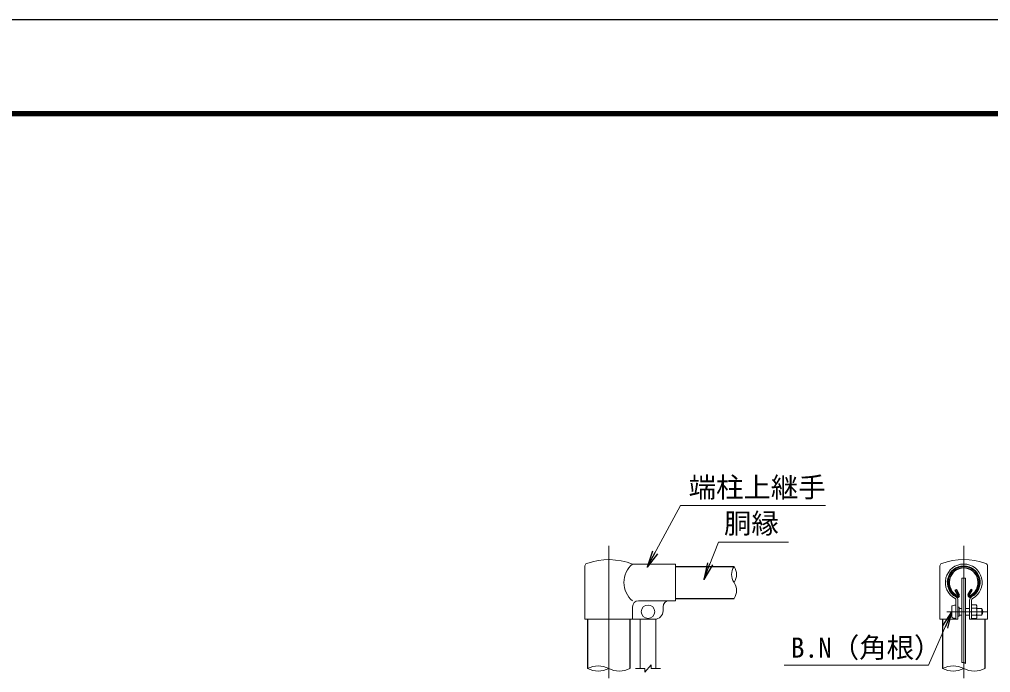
# Model space of a CAD drawing. Units: millimetres, scale not verified. Extents: x -4200 to 4200, y -2970 to 2970.
# Drawn here: x -364 to 1961, y 1407 to 2970 of the extents above; entities that cross this region are included whole.
import ezdxf
from ezdxf.enums import TextEntityAlignment as Align

# ---------------------------------------------------------------- set-up
doc = ezdxf.new("R2010")
doc.units = ezdxf.units.MM
doc.header["$LTSCALE"] = 10
doc.linetypes.add('USER1', pattern=[50.8, 31.75, -6.35, 6.35, -6.35])
for name, color, linetype, lineweight in [('0-1_D-BMK', 2, 'USER1', 13), ('0-2_D-STR1', 1, 'Continuous', 25), ('0-3_D-STR-DIM', 7, 'Continuous', 13), ('0-4_0', 7, 'Continuous', 25), ('0-B_D-STR3', 3, 'Continuous', 13), ('0-D_D-STR-TXT', 7, 'Continuous', 13), ('0-E_D-TTL', 7, 'Continuous', 25)]:
    doc.layers.add(name, color=color, linetype=linetype, lineweight=lineweight)
doc.styles.add('ＭＳ ゴシック', font='')
doc.styles.get('ＭＳ ゴシック').set_extended_font_data('MS Gothic')

# ---------------------------------------------------------------- blocks, each defined once
blk = doc.blocks.new('_Open')
at = {"layer": '0-4_0'}
blk.add_line((-10, 1.667), (0, 0), dxfattribs=at)
blk.add_lwpolyline([(-10, -1.667), (0, 0), (-10, 0)], dxfattribs=at)

msp = doc.modelspace()

# ---------------------------------------------------------------- linework, layer by layer
at = {"layer": '0-1_D-BMK'}
for p, q in [((1046.97, 1710.33), (1046.97, 572.33)), ((1896.97, 1710.33), (1896.97, 572.33)), ((1856.31, 1552.33), (1954.07, 1552.33))]:
    msp.add_line(p, q, dxfattribs=at)
at = {"layer": '0-2_D-STR1'}
for p, q in [((1206.97, 1660.33), (1346.97, 1660.33)), ((1876.6, 1603.73), (1879.38, 1605.33)), ((1886.4, 1593.17), (1879.38, 1605.33)), ((1907.53, 1593.17), (1914.55, 1605.33)), ((1917.33, 1603.73), (1914.55, 1605.33)), ((1206.97, 1584.13), (1346.97, 1584.13)), ((1883.62, 1591.57), (1876.6, 1603.73)), ((1910.31, 1591.57), (1917.33, 1603.73)), ((996.17, 1534.33), (996.17, 1416.33)), ((1097.77, 1534.33), (1097.77, 1416.33)), ((1846.17, 1534.33), (1846.17, 1416.33)), ((1947.77, 1534.33), (1947.77, 1416.33))]:
    msp.add_line(p, q, dxfattribs=at)
for centre, radius, start, end in [((1896.97, 1622.23), 38.1, 294.32478, 245.67522), ((1896.97, 1622.23), 34.89, 294.32478, 245.67522), ((1882.92, 1591.17), 4.01, 245.67522, 30), ((1882.92, 1591.17), 0.802, 245.67522, 30), ((1911.01, 1591.17), 4.01, 150, 294.32478), ((1911.01, 1591.17), 0.802, 150, 294.32478)]:
    msp.add_arc(centre, radius, start, end, dxfattribs=at)
at = {"layer": '0-3_D-STR-DIM'}
for p, q in [((1133.47, 1407.33), (1148.47, 1425.33)), ((1148.47, 1416.33), (1148.47, 1425.33)), ((1110.97, 1416.33), (1133.47, 1416.33)), ((1133.47, 1407.33), (1133.47, 1416.33)), ((1148.47, 1416.33), (1170.97, 1416.33))]:
    msp.add_line(p, q, dxfattribs=at)
for centre, radius, start, end in [((1374.21, 1641.28), 33.24, 145.03504, 214.96496), ((1319.72, 1641.28), 33.24, 325.03504, 34.96496), ((1319.72, 1603.18), 33.24, 325.03422, 34.96578), ((1021.57, 1365.57), 56.76, 63.4184, 116.5816), ((1871.57, 1365.57), 56.76, 63.4184, 116.5816), ((1894.01, 1415.27), 15.36, 60.95271, 95.76063), ((1021.57, 1467.1), 56.76, 243.4184, 296.5816), ((1072.37, 1467.1), 56.76, 243.4184, 296.5816), ((1871.57, 1467.1), 56.76, 243.4184, 296.5816), ((1922.37, 1467.1), 56.76, 243.4184, 296.5816)]:
    msp.add_arc(centre, radius, start, end, dxfattribs=at)
at = {"layer": '0-B_D-STR3'}
for p, q in [((989.87, 1534.33), (989.87, 1661.72)), ((1206.97, 1666.33), (1104.07, 1666.33)), ((1206.97, 1666.33), (1206.97, 1578.33)), ((1954.07, 1661.72), (1954.07, 1534.33)), ((1954.07, 1661.71), (1954.07, 1534.33)), ((1892.47, 1632.33), (1901.47, 1632.33)), ((1892.47, 1632.33), (1892.47, 1430.56)), ((1901.47, 1632.33), (1901.47, 1428.7)), ((1104.07, 1534.33), (1104.07, 1564.33)), ((1206.97, 1578.33), (1118.07, 1578.33)), ((1176.97, 1564.33), (1176.97, 1554.33)), ((1868.77, 1565.33), (1868.77, 1539.33)), ((1878.37, 1579.99), (1878.37, 1534.33)), ((1882.97, 1579.99), (1882.97, 1534.33)), ((1886.37, 1562.97), (1882.97, 1562.97)), ((1886.37, 1562.97), (1886.37, 1541.7)), ((1886.37, 1560.33), (1892.47, 1560.33)), ((1901.47, 1560.33), (1910.97, 1560.33)), ((1910.97, 1579.99), (1910.97, 1534.33)), ((1915.57, 1579.99), (1915.57, 1534.33)), ((1926.57, 1568.53), (1915.57, 1568.53)), ((1926.57, 1560.43), (1915.57, 1560.43)), ((1928.57, 1564.16), (1928.57, 1540.26)), ((1928.57, 1560.33), (1940.37, 1560.33)), ((1940.37, 1560.33), (1940.37, 1544.33)), ((1886.37, 1541.7), (1882.97, 1541.7)), ((1886.37, 1544.33), (1892.47, 1544.33)), ((1901.47, 1544.33), (1910.97, 1544.33)), ((1926.57, 1544.23), (1915.57, 1544.23)), ((1926.57, 1536.13), (1915.57, 1536.13)), ((1928.57, 1544.33), (1940.37, 1544.33)), ((989.87, 1534.33), (1104.07, 1534.33)), ((1104.07, 1534.33), (1156.97, 1534.33)), ((1121.97, 1534.33), (1121.97, 1416.33)), ((1159.97, 1534.56), (1159.97, 1416.33)), ((1910.97, 1534.33), (1954.07, 1534.33))]:
    msp.add_line(p, q, dxfattribs=at)
msp.add_lwpolyline([(1839.87, 1661.72), (1839.87, 1534.33), (1882.97, 1534.33)], dxfattribs=at)
msp.add_circle((1140.97, 1552.33), 16, dxfattribs=at)
for centre, radius, start, end in [((1046.97, 1516.87), 160, 69.0916, 109.22051), ((1896.97, 1516.87), 160, 70.78312, 109.21688), ((996.47, 1661.72), 6.6, 109.22051, 180), ((1140.46, 1622.33), 57.1, 129.59418, 230.40582), ((1846.46, 1661.72), 6.59, 109.08221, 180.02255), ((1896.97, 1622.33), 44, 298.0884, 241.9116), ((1896.97, 1622.33), 39.4, 298.0884, 241.9116), ((1947.47, 1661.72), 6.59, 359.97745, 70.91779), ((1874.37, 1579.99), 4, 0, 61.9116), ((1874.37, 1579.99), 8.6, 0, 61.9116), ((1919.57, 1579.99), 8.6, 118.0884, 180), ((1919.57, 1579.99), 4, 118.0884, 180), ((1118.07, 1564.33), 14, 90, 180), ((1190.97, 1564.33), 14, 90, 180), ((1911.16, 1552.33), 17.4, 332.26063, 27.73937), ((1923.49, 1564.48), 5.08, 307.21089, 52.78911), ((1925.37, 1552.33), 17, 331.92751, 28.07249), ((1156.97, 1554.33), 20, 270, 0), ((1923.47, 1540.18), 5.1, 307.42505, 52.57495)]:
    msp.add_arc(centre, radius, start, end, dxfattribs=at)
for centre, start_param, end_param in [((1878.37, 1565.33), 1.5707963, 3.1415927), ((1878.37, 1539.33), 3.1415927, 4.712389)]:
    msp.add_ellipse(centre, major_axis=(9.6, 0), ratio=0.3125, start_param=start_param, end_param=end_param, dxfattribs=at)
at = {"layer": '0-D_D-STR-TXT'}
for points in [[(1565.66, 1806.34), (1218.4, 1806.34), (1139.92, 1660.34)], [(1477.12, 1719.02), (1310.1, 1719.02), (1275.39, 1631.53)], [(1466.75, 1424), (1812.82, 1424), (1867.97, 1550.5)]]:
    msp.add_lwpolyline(points, dxfattribs=at)
at = {"layer": '0-E_D-TTL', "color": 2}
msp.add_lwpolyline([(-4200, 2970), (4200, 2970), (4200, -2970), (-4200, -2970)], close=True, dxfattribs=at)
at = {"layer": '0-E_D-TTL'}
for points in [[(-3930, 2750), (3930, 2750), (3930, -2750), (-3930, -2750)], [(-3927.5, 2747.5), (3927.5, 2747.5), (3927.5, -2747.5), (-3927.5, -2747.5)], [(-3925, 2745), (3925, 2745), (3925, -2745), (-3925, -2745)], [(-3922.5, 2742.5), (3922.5, 2742.5), (3922.5, -2742.5), (-3922.5, -2742.5)], [(-3920, 2740), (3920, 2740), (3920, -2740), (-3920, -2740)]]:
    msp.add_lwpolyline(points, close=True, dxfattribs=at)

# ---------------------------------------------------------------- block references
at = {"layer": '0-D_D-STR-TXT', "xscale": 4, "yscale": 4}
for p, rotation in [((1138.97, 1658.58), 241.73951), ((1274.65, 1629.67), 248.36243), ((1868.77, 1552.33), 66.44646)]:
    msp.add_blockref('_Open', p, dxfattribs=dict(at, rotation=rotation))

# ---------------------------------------------------------------- texts
at = {"layer": '0-D_D-STR-TXT', "style": 'ＭＳ ゴシック'}
for s, p in [('端柱上継手', (1238.33, 1811.53)), ('胴縁', (1322.87, 1725.31)), ('B.N（角根）', (1482.99, 1427.93))]:
    msp.add_text(s, height=48.09, dxfattribs=at).set_placement(p, align=Align.BOTTOM_LEFT)

doc.saveas('drawing.dxf')
